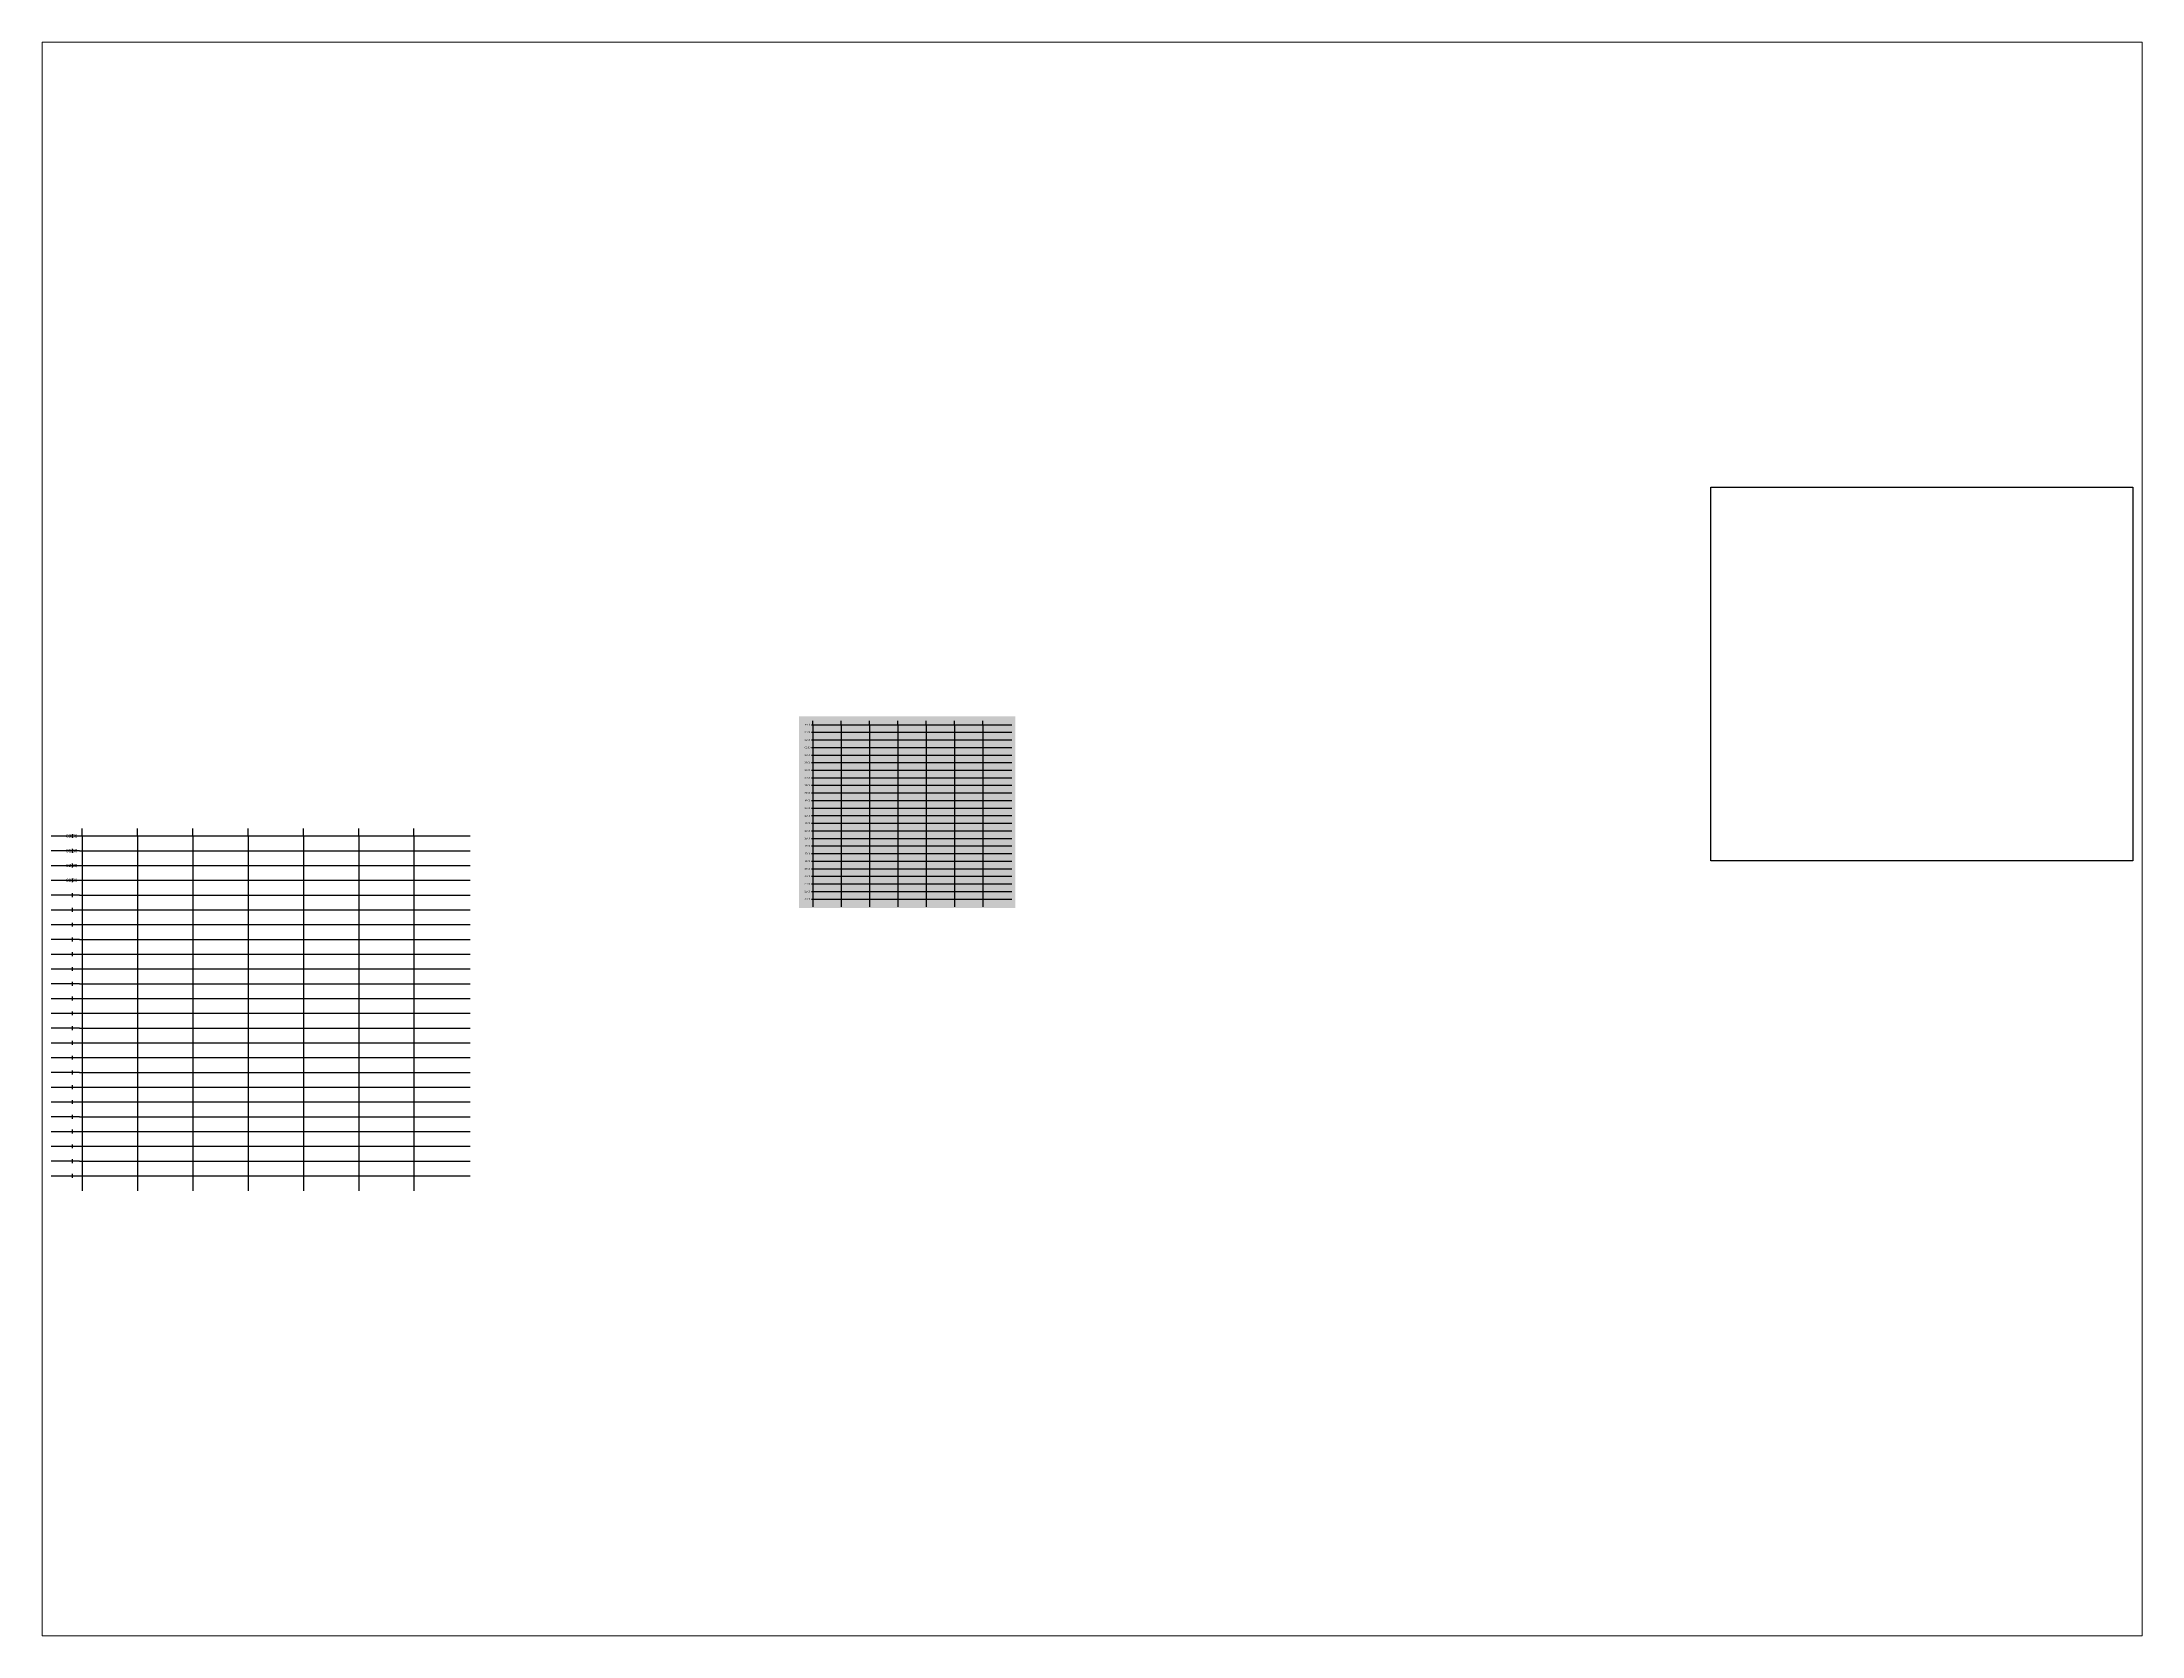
# Paper-space layout 'Układ2' of a CAD drawing. Header units: millimetres. Extents: x 26 to 231, y 20 to 176.
# The model-space entities are those that its viewports show. They can reach past a viewport. Long polylines and large blocks are cut down to what shows.
import ezdxf

# ---------------------------------------------------------------- set-up
doc = ezdxf.new("R2010")
doc.units = ezdxf.units.MM
doc.layers.add('grey_line', color=255, linetype='Continuous', lineweight=25)
doc.styles.get("Standard").update_dxf_attribs({"font": 'arial.ttf'})

# ---------------------------------------------------------------- blocks, each defined once
blk = doc.blocks.new('*U1')
at = {"layer": 'grey_line'}
for p, q in [((-1215, 46), (1215, 46)), ((-1199, 46), (-1199, -46)), ((-855, 46), (-855, -46)), ((-511, 46), (-511, -46)), ((-167, 46), (-167, -46)), ((177, 46), (177, -46)), ((521, 46), (521, -46)), ((865, 46), (865, -46))]:
    blk.add_line(p, q, dxfattribs=at)
blk = doc.blocks.new('*U2')
at = {"layer": 'grey_line', "color": 0, "linetype": 'ByBlock', "lineweight": -2, "transparency": 16777216}
for p in [(0, 0), (0, -91.9), (0, -183.8), (0, -275.7), (0, -367.6), (0, -459.5), (0, -551.4), (0, -643.3), (0, -735.2), (0, -827.1), (0, -919), (0, -1010.9), (0, -1102.8), (0, -1194.7), (0, -1286.6), (0, -1378.5), (0, -1470.4), (0, -1562.3), (0, -1654.2), (0, -1746.1), (0, -1838), (0, -1929.9), (0, -2021.8), (0, -2113.7)]:
    blk.add_blockref('*U1', p, dxfattribs=at)
blk = doc.blocks.new('*U5')
for p, q in [((42, 12), (42, -12)), ((88, -1), (-88, -1))]:
    blk.add_line(p, q)
blk = doc.blocks.new('*U6')
at = {"color": 0, "linetype": 'ByBlock', "lineweight": -2, "transparency": 16777216}
for p in [(0, 0), (0, -91.9), (0, -183.8), (0, -275.7), (0, -367.6), (0, -459.5), (0, -551.4), (0, -643.3), (0, -735.2), (0, -827.1), (0, -919), (0, -1010.9), (0, -1102.8), (0, -1194.7), (0, -1286.6), (0, -1378.5), (0, -1470.4), (0, -1562.3), (0, -1654.2), (0, -1746.1), (0, -1838), (0, -1929.9), (0, -2021.8), (0, -2113.7)]:
    blk.add_blockref('*U5', p, dxfattribs=at)
blk = doc.blocks.new('*U11')
at = {"layer": 'grey_line'}
for p, q in [((-623, 24), (623, 24)), ((-615, 24), (-615, -24)), ((-438, 24), (-438, -24)), ((-262, 24), (-262, -24)), ((-86, 24), (-86, -24)), ((91, 24), (91, -24)), ((267, 24), (267, -24)), ((444, 24), (444, -24))]:
    blk.add_line(p, q, dxfattribs=at)
blk = doc.blocks.new('*U12')
at = {"layer": 'grey_line', "color": 0, "linetype": 'ByBlock', "lineweight": -2, "transparency": 16777216}
for p in [(0, 0), (0, -47.1447), (0, -94.2894), (0, -141.4341), (0, -188.5788), (0, -235.7235), (0, -282.8682), (0, -330.0129), (0, -377.1576), (0, -424.3023), (0, -471.447), (0, -518.5917), (0, -565.7364), (0, -612.8811), (0, -660.0258), (0, -707.1705), (0, -754.3152), (0, -801.4599), (0, -848.6046), (0, -895.7493), (0, -942.894), (0, -990.0387), (0, -1037.1834), (0, -1084.3281)]:
    blk.add_blockref('*U11', p, dxfattribs=at)

msp = doc.modelspace()

# ---------------------------------------------------------------- hatches: boundary and pattern name
at = {"true_color": 0x586c58}
h = msp.add_hatch(color=251, dxfattribs=at)
h.dxf.hatch_style = 1
h.paths.add_polyline_path([(6096, 1863), (4750, 1863), (4750, 672), (6096, 672)])

# ---------------------------------------------------------------- linework, layer by layer
at = {"layer": 'grey_line'}
for p, q in [((4835, 1811), (4835, 1835)), ((5012, 1811), (5012, 1835)), ((5188, 1811), (5188, 1835)), ((5365, 1811), (5365, 1835)), ((5541, 1811), (5541, 1835)), ((5718, 1811), (5718, 1835)), ((5894, 1811), (5894, 1835)), ((291, 1119), (291, 1165)), ((635, 1119), (635, 1165)), ((979, 1119), (979, 1165)), ((1323, 1119), (1323, 1165)), ((1667, 1119), (1667, 1165)), ((2011, 1119), (2011, 1165)), ((2355, 1119), (2355, 1165))]:
    msp.add_line(p, q, dxfattribs=at)
msp.add_lwpolyline([(10421, 3287), (13046, 3287), (13046, 965), (10421, 965)], close=True, dxfattribs=at)

# ---------------------------------------------------------------- block references
msp.add_blockref('*U6', (187, 1119))
for name, p in [('*U12', (5450, 1787)), ('*U2', (1490, 1073))]:
    msp.add_blockref(name, p, dxfattribs=at)

# ---------------------------------------------------------------- texts
at = {"layer": 'grey_line', "lineweight": 5, "attachment_point": 5}
for s, insert, char_height in [('\\pxqd;00:00', (4803, 1811), 10.26), ('\\pxqd;01:00', (4803, 1764), 10.26), ('\\pxqd;02:00', (4803, 1717), 10.26), ('\\pxqd;04:00', (4803, 1622), 10.26), ('\\pxqd;05:00', (4803, 1575), 10.26), ('03:00', (4803, 1669), 10.3), ('\\pxqd;06:00', (4803, 1528), 10.26), ('\\pxqd;07:00', (4803, 1481), 10.26), ('\\pxqd;08:00', (4803, 1434), 10.26), ('\\pxqd;09:00', (4803, 1387), 10.26), ('\\pxqd;10:00', (4803, 1339), 10.26), ('\\pxqd;11:00', (4803, 1292), 10.26), ('\\pxqd;12:00', (4803, 1245), 10.26), ('\\pxqd;13:00', (4803, 1198), 10.26), ('\\pxqd;14:00', (4803, 1151), 10.26), ('\\pxqd;15:00', (4803, 1104), 10.26), ('\\pxqd;16:00', (4803, 1057), 10.26), ('\\pxqd;17:00', (4803, 1009), 10.26), ('\\pxqd;18:00', (4803, 962), 10.26), ('\\pxqd;19:00', (4803, 915), 10.26), ('\\pxqd;20:00', (4803, 868), 10.26), ('\\pxqd;21:00', (4803, 821), 10.26), ('\\pxqd;22:00', (4803, 774), 10.26), ('\\pxqd;23:00', (4803, 727), 10.26)]:
    msp.add_mtext_dynamic_manual_height_columns(s, width=38.53, gutter_width=6.41, heights=[9.27], dxfattribs=dict(at, insert=insert, char_height=char_height))
at = {"layer": 'grey_line', "char_height": 20, "attachment_point": 5}
for s, insert in [('\\pxqd;00:00', (229, 1119)), ('\\pxqd;01:00', (229, 1027)), ('\\pxqd;02:00', (229, 935)), ('\\pxqd;00:00', (229, 843))]:
    msp.add_mtext_dynamic_manual_height_columns(s, width=75.1, gutter_width=12.5, heights=[18.1], dxfattribs=dict(at, insert=insert))

psp = doc.layouts.new('Układ2')

# ---------------------------------------------------------------- viewports
at = {"layer": 'grey_line'}
psp.add_viewport(center=(128.5, 97.5), size=(205.6, 156), view_center_point=(6572.54, 1100.11), view_height=9911.4579, dxfattribs=at)

doc.saveas('drawing.dxf')
